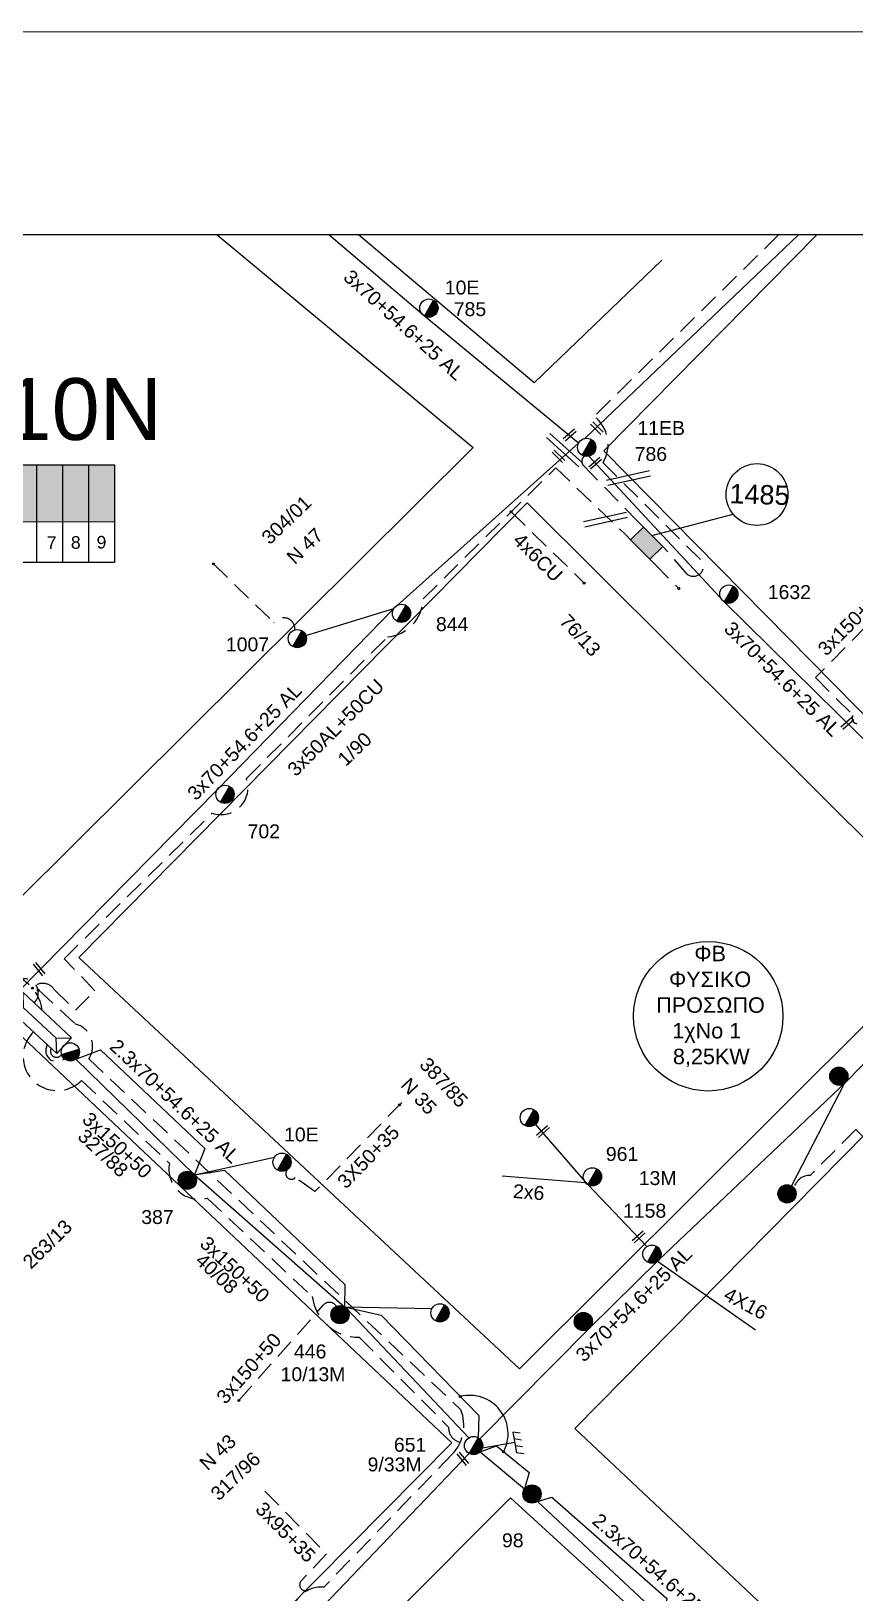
# Model space of a CAD drawing. Header units: millimetres. Extents: x 1138 to 9186, y 1584 to 2927.
# Drawn here: x 7900.8 to 8007.4, y 2724.8 to 2926.9 of the extents above; entities that cross this region are included whole.
import ezdxf
from ezdxf.enums import TextEntityAlignment as Align

# ---------------------------------------------------------------- set-up
doc = ezdxf.new("R2010")
doc.units = ezdxf.units.MM
doc.linetypes.add('DASHED', pattern=[19.05, 12.7, -6.35])
for name, color, linetype, lineweight in [('2x6', 7, 'SYN_LINE', 30), ('3x150+50', 7, 'Continuous', 30), ('3x150+70', 7, 'Continuous', 30), ('3x150+70AL', 7, 'DASHED', 30), ('3x150AL+50CU', 7, 'Continuous', 30), ('3X50+35', 7, 'Continuous', 30), ('3x50AL+50CU', 7, 'Continuous', 30), ('3x70+54.6+25 AL', 7, 'SYN_LINE', 30), ('3x95+35', 7, 'Continuous', 30), ('4x6CU', 7, 'Continuous', 30), ('Υπόβαθρο ΔΕΗ', 7, 'Continuous', 30)]:
    doc.layers.add(name, color=color, linetype=linetype, lineweight=lineweight)
for name, color, linetype in [('Link Box 4 Διευθύνσεων', 7, 'Continuous'), ('Pillar OTE', 7, 'Continuous'), ('TEXT ΚΑΛΩΔΙΩΝ', 7, 'Continuous'), ('Άγνωστα', 7, 'Continuous'), ('ΑΓΝΩΣΤΟ ΕΝΑΕΡΙΟ ΚΑΛΩΔΙΟ', 7, 'Continuous'), ('ΑΓΝΩΣΤΟ ΥΠΟΓΕΙΟ ΚΑΛΩΔΙΟ', 7, 'DASHED'), ('Γείωση', 7, 'Continuous'), ('Εναέρια παροχή ΧΤ 4x16', 7, 'SYN_LINE'), ('Επιγραφές - Σχήματα', 7, 'Continuous'), ('Καλώδια ΧΤ   3x150AL+50CU', 7, 'DASHED'), ('Μηχανική τομή', 7, 'Continuous'), ('Στύλος Ξύλινος', 7, 'Continuous'), ('Στύλος Ξύλινος @ 1', 7, 'Continuous'), ('Στύλος ΦΜ', 7, 'Continuous'), ('Στύλος ΦΜ @ 1', 7, 'Continuous'), ('Συνδέσεις', 7, 'Continuous'), ('Τομή', 7, 'Continuous'), ('Υποσταθμός εναέριος 2 στύλων', 7, 'Continuous'), ('Υποσταθμός πόλεως', 7, 'Continuous')]:
    doc.layers.add(name, color=color, linetype=linetype)
doc.styles.add('arial', font='arial.ttf')
doc.styles.get("Standard").update_dxf_attribs({"font": 'arial.ttf'})
doc.linetypes.add('SYN_LINE', pattern='A,0.5,-0.0001,["/\\/\\/\\/",Standard,S=0.1,R=0,X=0,Y=-0.05],-0.25', length=0.7501)

# ---------------------------------------------------------------- blocks, each defined once
blk = doc.blocks.new('ΥΠΑΡΧΩΝ ΞΥΛΙΝΟΣ ΣΤΥΛΟΣ')
at = {"layer": 'Στύλος Ξύλινος'}
h = blk.add_hatch(color=7, dxfattribs=at)
h.paths.add_polyline_path([(-2.62, 0, 0.270008), (-1.29, -2.28), (1.3, 2.27, 0.576266)])
h.paths.add_polyline_path([(-1.29, -2.28, 0.574793), (2.62, 0, 0.268822), (1.3, 2.27)])
at = {"layer": 'Στύλος Ξύλινος', "color": 7}
blk.add_line((-1.29, -2.28), (1.3, 2.27), dxfattribs=at)
blk.add_circle((0, 0), 2.62, dxfattribs=at)
at = {"layer": 'Στύλος Ξύλινος', "flags": 4}
for tag, p in [('ΑΡΙΘΜΟΣ', (-4.91, 8.6)), ('ΤΥΠΟΣ', (-4.85, 3.39))]:
    blk.add_attdef(tag, p, '', height=4, dxfattribs=at)
blk = doc.blocks.new('ΥΠΑΡΧΩΝ ΤΣΙΜΕΝΤΕΝΙΟΣ ΣΤΥΛΟΣ')
at = {"layer": 'Στύλος ΦΜ'}
blk.add_hatch(color=7, dxfattribs=at).paths.add_polyline_path([(-1.29, -2.28, 0.574793), (2.62, 0, 0.268822), (1.3, 2.27)])
at = {"layer": 'Στύλος ΦΜ', "color": 7}
blk.add_line((-1.29, -2.28), (1.3, 2.27), dxfattribs=at)
blk.add_circle((0, 0), 2.62, dxfattribs=at)
at = {"layer": 'Στύλος ΦΜ', "flags": 4}
for tag, p in [('ΑΡΙΘΜΟΣ', (-4.68, 8.05)), ('ΤΥΠΟΣ', (-4.91, 3.03))]:
    blk.add_attdef(tag, p, '', height=4, dxfattribs=at)
blk = doc.blocks.new('ΥΠΟΣΤΑΘΜΟΣ ΕΝΑΕΡΙΟΣ ΕΠΙ 2 ΣΤΥΛΩΝ')
at = {"layer": 'Υποσταθμός εναέριος 2 στύλων', "linetype": 'Continuous'}
for points in [[(-11.97, -2.11, 0.574793), (-8.45, -0.07, 0.268822), (-9.64, 1.98)], [(9.68, -2.15, 0.574793), (13.19, -0.1, 0.268822), (12.01, 1.95)]]:
    blk.add_hatch(color=256, dxfattribs=at).paths.add_polyline_path(points)
for p, q in [((-11.97, -2.11), (-9.64, 1.98)), ((9.68, -2.15), (12.01, 1.95))]:
    blk.add_line(p, q, dxfattribs=at)
for centre in [(-10.81, -0.07), (10.84, -0.1)]:
    blk.add_circle(centre, 2.36, dxfattribs=at)
at = {"layer": 'Υποσταθμός πόλεως', "linetype": 'Continuous', "ltscale": 40}
blk.add_lwpolyline([(-8.57, 2.82), (8.57, 2.82), (8.57, -2.82), (-8.57, -2.82)], close=True, dxfattribs=at)
for points in [[(-5.75, 0), (-8.57, 2.82)], [(-8.57, -2.82), (-5.75, 0)], [(-5.75, 0), (5.75, 0)], [(5.75, 0), (8.57, 2.82)], [(8.57, -2.82), (5.75, 0)]]:
    blk.add_lwpolyline(points, dxfattribs=at)
at = {"layer": 'Υποσταθμός εναέριος 2 στύλων', "ltscale": 40, "flags": 1}
for tag, p in [('ΜΕΤΑΣΧΗΜΑΤΙΣΜΟΣ', (14.09, 2.51)), ('ΙΣΧΥΣ', (14.07, -0.28)), ('ΑΡΙΘΜΟΣ', (14.19, -3))]:
    blk.add_attdef(tag, p, '', height=1.8, dxfattribs=at)
blk = doc.blocks.new('LINK BOX 4 ΑΝΑΧΩΡΗΣΕΩΝ')
at = {"layer": 'Link Box 4 Διευθύνσεων', "ltscale": 40}
blk.add_hatch(color=256, dxfattribs=at).paths.add_polyline_path([(-3.54, 0), (-3.54, -4.67), (3.54, -4.67), (3.54, 0)])
for p, q in [((-3.54, 0), (-5.33, 0)), ((5.33, 0), (3.54, 0)), ((-3.54, -4.67), (-5.33, -4.67)), ((5.33, -4.67), (3.54, -4.67))]:
    blk.add_line(p, q, dxfattribs=at)
blk.add_lwpolyline([(-3.54, -4.67), (-3.54, 0), (3.54, 0), (3.54, -4.67)], close=True, dxfattribs=at)
blk = doc.blocks.new('ΓΕΙΩΣΗ')
at = {"layer": 'Γείωση', "ltscale": 40}
for p, q in [((-2.34, 11.45), (-3, 9.45)), ((-0.34, 11.45), (-1, 9.45)), ((0, 9.45), (0, 0)), ((1.66, 11.45), (1, 9.45)), ((3.66, 11.45), (3, 9.45))]:
    blk.add_line(p, q, dxfattribs=at)
blk.add_lwpolyline([(-3, 9.45), (3, 9.45)], dxfattribs=at)
blk = doc.blocks.new('ΜΗΧΑΝΙΚΗ ΤΟΜΗ')
at = {"layer": 'Μηχανική τομή', "ltscale": 40}
for p, q in [((-1.89, 0.78), (5.69, 0.78)), ((-1.89, -0.77), (5.69, -0.77))]:
    blk.add_line(p, q, dxfattribs=at)
blk = doc.blocks.new('ΤΟΜΗ')
at = {"layer": 'Τομή', "ltscale": 40}
for p, q in [((-5.68, 0), (17.06, 0)), ((-5.68, -2.77), (17.06, -2.77))]:
    blk.add_line(p, q, dxfattribs=at)
blk = doc.blocks.new('_ΣΥΝΔΕΣΗ')
at = {"layer": 'Συνδέσεις', "linetype": 'SYN_LINE', "ltscale": 40}
blk.add_hatch(color=256, dxfattribs=at).paths.add_polyline_path([(0.5, -0.01, 1), (-0.5, -0.01, 1)])
at = {"layer": 'Συνδέσεις'}
blk.add_circle((0, -0.01), 0.5, dxfattribs=at)

msp = doc.modelspace()

# ---------------------------------------------------------------- hatches: boundary and pattern name
at = {"layer": 'Καλώδια ΧΤ   3x150AL+50CU', "linetype": 'DASHED', "lineweight": -3, "ltscale": 0.2}
h = msp.add_hatch(color=133, dxfattribs=at)
h.dxf.hatch_style = 1
h.paths.add_polyline_path([(7898.16, 2863.43), (7901.56, 2863.42), (7901.56, 2870.8), (7898.16, 2870.8)])
h = msp.add_hatch(color=62, dxfattribs=at)
h.dxf.hatch_style = 1
h.paths.add_polyline_path([(7901.56, 2863.43), (7904.96, 2863.42), (7904.96, 2870.8), (7901.56, 2870.8)])
h = msp.add_hatch(color=85, dxfattribs=at)
h.dxf.hatch_style = 1
h.paths.add_polyline_path([(7904.95, 2863.42), (7908.34, 2863.42), (7908.34, 2870.8), (7904.95, 2870.8)])
h = msp.add_hatch(color=2, dxfattribs=at)
h.dxf.hatch_style = 1
h.paths.add_polyline_path([(7908.22, 2863.42), (7911.61, 2863.42), (7911.61, 2870.8), (7908.22, 2870.8)])

# ---------------------------------------------------------------- linework, layer by layer
at = {"lineweight": -3, "ltscale": 0.2}
msp.add_circle((7988.44, 2799.43), 9.67, dxfattribs=at)
at = {"layer": '2x6', "color": 2, "linetype": 'SYN_LINE', "lineweight": -3, "ltscale": 10}
msp.add_lwpolyline([(7972.56, 2777.89), (7961.76, 2778.75)], dxfattribs=at)
at = {"layer": '3x150+50', "lineweight": -3}
msp.add_lwpolyline([(6972.18, 1918.16), (9029.84, 1917.64), (9029.84, 2900.53), (6972.18, 2900.53)], close=True, dxfattribs=at)
at = {"layer": '3x150+50', "color": 2, "linetype": 'DASHED', "lineweight": -3, "ltscale": 0.2}
msp.add_lwpolyline([(7901.12, 2797.4, 1.009335), (7907.33, 2791.12), (7918.71, 2780.39, 0.553927), (7923.61, 2775.89), (7937.19, 2763.15, 0.377807), (7943.27, 2757.89), (7954.84, 2746.27, 0.45522), (7956.95, 2744.25, 3.799603)], format="xyb", dxfattribs=at)
at = {"layer": '3x150+50', "color": 1, "linetype": 'DASHED', "lineweight": -3, "ltscale": 0.2}
msp.add_lwpolyline([(7927.69, 2749.71), (7938.62, 2762.05, -0.506369), (7940.32, 2761.9, -24.426446)], format="xyb", dxfattribs=at)
at = {"layer": '3x150+70', "color": 30, "linetype": 'DASHED', "lineweight": -3, "ltscale": 0.2}
msp.add_lwpolyline([(8014.22, 2855.25), (8002.3, 2843.26), (8007.2, 2838.35, 0.660899), (8007.68, 2837.33, -13.079718)], format="xyb", dxfattribs=at)
at = {"layer": '3x150+70', "color": 2, "linetype": 'DASHED', "lineweight": -3, "ltscale": 0.2}
msp.add_lwpolyline([(8019.58, 2772.92), (8007.53, 2784.79), (8001.64, 2778.83, 0.370141), (7999.56, 2777.2, -58.124693)], format="xyb", dxfattribs=at)
at = {"layer": '3x150+70AL', "color": 133, "linetype": 'DASHED', "lineweight": -3, "ltscale": 0.2}
msp.add_lwpolyline([(7902.25, 2800.19, 0.402133), (7896.39, 2804.96), (7883.46, 2816.97, 0.479111), (7880.22, 2820.05), (7816.76, 2879.74, 0.644415), (7814.64, 2881, -0.583646)], format="xyb", dxfattribs=at)
at = {"layer": '3x150AL+50CU', "color": 173, "linetype": 'DASHED', "lineweight": -3, "ltscale": 0.2}
for points in [[(7901.77, 2802.84), (7906.53, 2798.43, -0.51785), (7908.28, 2793.91), (7956.43, 2748.51, -0.292904), (7955.3, 2742.75), (7938.7, 2725.56, 0.430184), (7934.51, 2721.84), (7912.4, 2699.29, 0.686277), (7907.8, 2694.78), (7891.2, 2677.49), (7878.09, 2689.66)], [(7898.35, 2803.32, -1.167415), (7901.2, 2801.17, 39.88852)]]:
    msp.add_lwpolyline(points, format="xyb", dxfattribs=at)
at = {"layer": '3x150AL+50CU', "color": 62, "linetype": 'DASHED', "lineweight": -3, "ltscale": 0.2}
msp.add_lwpolyline([(7902.9, 2795.73, 0.899669), (7905.21, 2794.04, 9.699524)], format="xyb", dxfattribs=at)
at = {"layer": '3x150AL+50CU', "color": 1, "linetype": 'DASHED', "lineweight": -3, "ltscale": 0.2}
msp.add_lwpolyline([(7903.39, 2795.28, 0.92531), (7904.76, 2794.46, 9.699524)], format="xyb", dxfattribs=at)
at = {"layer": '3X50+35', "color": 6, "linetype": 'DASHED', "lineweight": -3, "ltscale": 0.2}
msp.add_lwpolyline([(7924.41, 2857.97), (7932.24, 2850.35, -0.756568), (7934.96, 2849.45, 17.352474)], format="xyb", dxfattribs=at)
at = {"layer": '3X50+35', "color": 1, "linetype": 'DASHED', "lineweight": -3, "ltscale": 0.2}
msp.add_lwpolyline([(7948.77, 2788.26), (7937.55, 2776.75), (7935, 2778.55, -1.029815), (7934.02, 2779.63, -1.730984)], format="xyb", dxfattribs=at)
at = {"layer": '3x50AL+50CU', "color": 133, "linetype": 'DASHED', "lineweight": -3, "ltscale": 0.2}
msp.add_lwpolyline([(7900.98, 2803.08, -0.501665), (7903.83, 2802.86), (7906.54, 2800.2), (7909.07, 2802.73), (7905.11, 2806.88), (7924.26, 2825.71, 0.62297), (7928.69, 2830.2), (7946.93, 2848.52, 0.379528), (7951.54, 2853.43), (7968.7, 2870.41), (7977.77, 2861.72)], format="xyb", dxfattribs=at)
at = {"layer": '3x70+54.6+25 AL', "color": 85, "linetype": 'SYN_LINE', "lineweight": -3, "ltscale": 15}
msp.add_lwpolyline([(7971.66, 2873.59), (7951.71, 2890.04), (7939.33, 2900.53)], dxfattribs=at)
at = {"layer": '3x70+54.6+25 AL', "color": 5, "linetype": 'SYN_LINE', "lineweight": -3, "ltscale": 15}
msp.add_lwpolyline([(7972.46, 2874.2), (8000.11, 2900.53)], dxfattribs=at)
at = {"layer": '3x70+54.6+25 AL', "color": 6, "linetype": 'SYN_LINE', "lineweight": -3, "ltscale": 15}
for points in [[(7899.1, 2802.55), (7924.92, 2828.79), (7947.74, 2852.19), (7971.66, 2873.59)], [(7936.37, 2848.69), (7947.74, 2852.19)]]:
    msp.add_lwpolyline(points, dxfattribs=at)
at = {"layer": '3x70+54.6+25 AL', "color": 30, "linetype": 'SYN_LINE', "lineweight": -3, "ltscale": 15}
msp.add_lwpolyline([(8028.54, 2815.8), (8008.11, 2835.7), (7990.52, 2853.04), (7972.97, 2871.9)], dxfattribs=at)
at = {"layer": '3x70+54.6+25 AL', "color": 2, "linetype": 'SYN_LINE', "lineweight": -3, "ltscale": 15}
for points in [[(7958.87, 2744.74), (7973.03, 2759.02), (7982.05, 2767.9), (8006.23, 2790.92), (8028.72, 2813.87)], [(8006.06, 2790.76), (7999.23, 2777.48)], [(7981.89, 2767.74), (7994.55, 2758.87)]]:
    msp.add_lwpolyline(points, dxfattribs=at)
at = {"layer": '3x70+54.6+25 AL', "color": 62, "linetype": 'SYN_LINE', "lineweight": -3, "ltscale": 15}
for points in [[(7906.62, 2793.9), (7909.8, 2795.08), (7923.31, 2782.31), (7921.96, 2778.92), (7925.83, 2779.53), (7941.43, 2764.7), (7941.35, 2761.85), (7946.1, 2760.76), (7958.77, 2747.77), (7958.66, 2744.9)], [(7966.33, 2736.66), (7968.19, 2737.2), (7983.07, 2724.11), (7982.72, 2722.45), (7984.45, 2722.48), (8000.22, 2707.65), (8000.24, 2706.66)], [(7966.33, 2736.66), (7981.54, 2722.45)]]:
    msp.add_lwpolyline(points, dxfattribs=at)
at = {"layer": '3x70+54.6+25 AL', "color": 1, "linetype": 'SYN_LINE', "lineweight": -3, "ltscale": 15}
for points in [[(7906.62, 2793.9), (7921.96, 2778.92), (7941.74, 2761.5), (7957.47, 2744.89)], [(7957.49, 2742.85), (7937.68, 2722.11), (7911.51, 2696.96)]]:
    msp.add_lwpolyline(points, dxfattribs=at)
at = {"layer": '3x70+54.6+25 AL', "color": 1, "linetype": 'SYN_LINE', "lineweight": -3, "ltscale": 10}
for points in [[(7921.96, 2778.92), (7932.3, 2781.2)], [(7941.35, 2761.85), (7952.69, 2761.6)]]:
    msp.add_lwpolyline(points, dxfattribs=at)
at = {"layer": '3x70+54.6+25 AL', "color": 62, "linetype": 'SYN_LINE', "lineweight": -3, "ltscale": 6}
msp.add_lwpolyline([(7958.92, 2743.06), (7961.02, 2743.83), (7965.25, 2740.4), (7964.68, 2738.3)], dxfattribs=at)
at = {"layer": '3x70+54.6+25 AL', "color": 62, "linetype": 'SYN_LINE', "lineweight": -3, "ltscale": 8}
msp.add_lwpolyline([(7958.92, 2743.06), (7964.68, 2738.3)], dxfattribs=at)
at = {"layer": '3x95+35', "color": 173, "linetype": 'DASHED', "lineweight": -3, "ltscale": 0.2}
msp.add_lwpolyline([(7931.07, 2737.99), (7939.03, 2729.89), (7935.78, 2726.38, 0.841602), (7936.66, 2725.17, -7.282733)], format="xyb", dxfattribs=at)
at = {"layer": '4x6CU', "color": 133, "linetype": 'DASHED', "lineweight": -3, "ltscale": 0.2}
msp.add_lwpolyline([(7962.94, 2864.71), (7972.38, 2855.49)], dxfattribs=at)
at = {"layer": 'Pillar OTE', "lineweight": -3, "ltscale": 40}
for points in [[(7881.27, 2858.16), (7881.27, 2870.8), (7911.61, 2870.8), (7911.6, 2858.13), (7881.27, 2858.16)], [(7901.56, 2858.14), (7901.56, 2870.8)], [(7904.9, 2858.14), (7904.9, 2870.8)], [(7908.28, 2858.13), (7908.29, 2870.8)], [(7881.27, 2863.44), (7911.6, 2863.41)]]:
    msp.add_lwpolyline(points, dxfattribs=at)
at = {"layer": 'ΑΓΝΩΣΤΟ ΕΝΑΕΡΙΟ ΚΑΛΩΔΙΟ', "color": 2, "linetype": 'Continuous', "lineweight": -3, "ltscale": 0.2}
msp.add_lwpolyline([(7980.48, 2769.62), (7972.87, 2777.64), (7966.09, 2785.47)], dxfattribs=at)
at = {"layer": 'ΑΓΝΩΣΤΟ ΥΠΟΓΕΙΟ ΚΑΛΩΔΙΟ', "color": 85, "linetype": 'DASHED', "lineweight": -3, "ltscale": 0.2}
for points in [[(7997.51, 2900.53), (7973.68, 2877.05, -0.383038), (7974.83, 2871.06), (7987.62, 2858.34, -0.844874), (7985.73, 2856.64), (7983.17, 2859.57)], [(7979.43, 2863.36), (7972.31, 2870.67, -0.458957), (7972.42, 2871.91, -2.483359)]]:
    msp.add_lwpolyline(points, format="xyb", dxfattribs=at)
msp.add_lwpolyline([(7981.51, 2857.93), (7984.63, 2854.77)], dxfattribs=at)
at = {"layer": 'Επιγραφές - Σχήματα', "lineweight": -3}
msp.add_lwpolyline([(6949.78, 2926.89), (9185.18, 2926.75), (9185.88, 1907.61), (6949.78, 1907.75)], close=True, dxfattribs=at)
at = {"layer": 'Υπόβαθρο ΔΕΗ', "lineweight": -3}
for points in [[(7924.9, 2900.53), (7958.02, 2873.03), (7898.97, 2814.33), (7827.84, 2880.98), (7846.01, 2900.53)], [(7982.42, 2897.28), (7965.9, 2881.41), (7943.2, 2900.53)], [(8002.49, 2900.53), (7974.92, 2872.61), (8028.54, 2818.2), (8078.96, 2869.15), (8041.99, 2900.53)], [(7981.12, 2861.65), (7991.66, 2864.4)]]:
    msp.add_lwpolyline(points, dxfattribs=at)
for points in [[(7965.01, 2865.86), (8020.79, 2810.35), (7964.02, 2753.81), (7906.99, 2807.05)], [(8027.74, 2803.41), (8062.84, 2768.48), (8006.57, 2712.73), (7971.17, 2746.08)], [(7778.09, 2679.26), (7898.21, 2798.16), (7955.26, 2744.22), (7837.37, 2625.25)], [(7844.55, 2618.49), (7962.83, 2737.13), (7998.62, 2704.43), (7876.66, 2588.77)]]:
    msp.add_lwpolyline(points, close=True, dxfattribs=at)
msp.add_circle((7994.75, 2866.94), 4, dxfattribs=at)
msp.add_arc((7957.58, 2745.42), 4.96, 331.7601, 104.1506, dxfattribs=at)

# ---------------------------------------------------------------- block references
at = {"layer": 'Link Box 4 Διευθύνσεων', "lineweight": -3, "xscale": 0.5, "yscale": 0.5, "zscale": 0.5, "rotation": 314.5955891257829}
msp.add_blockref('LINK BOX 4 ΑΝΑΧΩΡΗΣΕΩΝ', (7981.3, 2861.46), dxfattribs=at)
at = {"layer": 'Γείωση', "lineweight": -3, "xscale": 0.449999999999818, "yscale": 0.449999999999818, "zscale": 0.449999999999818, "rotation": 279.8375250512534}
msp.add_blockref('ΓΕΙΩΣΗ', (7959.21, 2743.56), dxfattribs=at)
at = {"layer": 'Μηχανική τομή', "lineweight": -3}
for p, xscale, yscale, zscale, rotation in [((7970.17, 2874.35), 0.2499999999999998, 0.2499999999999998, 0.4999999999999997, 41.18346233653136), ((7974.36, 2875.2), 0.25, 0.25, 0.4999999999999996, 135.3247997874547), ((7969.39, 2871.56), 0.25, 0.25, 0.4999999999999996, 135.3247997874547), ((7973.45, 2870.71), 0.2499999999999998, 0.2499999999999998, 0.4999999999999997, 41.18346233653136), ((8006.1, 2837.05), 0.2499999999999998, 0.2499999999999998, 0.4999999999999997, 41.18346233653136), ((7902.19, 2805.17), 0.2499999999999998, 0.2499999999999998, 0.4999999999999997, 128.9938703653352), ((7966.71, 2784.21), 0.2499999999999998, 0.2499999999999998, 0.4999999999999997, 42.2281980536897), ((7979.09, 2770.58), 0.2499999999999998, 0.2499999999999998, 0.4999999999999997, 42.2281980536897), ((7957, 2741.81), 0.2499999999999998, 0.2499999999999998, 0.4999999999999997, 128.9938703653352)]:
    msp.add_blockref('ΜΗΧΑΝΙΚΗ ΤΟΜΗ', p, dxfattribs=dict(at, xscale=xscale, yscale=yscale, zscale=zscale, rotation=rotation))
at = {"layer": 'Στύλος Ξύλινος @ 1', "lineweight": -3, "ltscale": 40, "xscale": 0.4499999999998181, "yscale": 0.4499999999998181, "zscale": 0.4499999999998181}
for p in [(8005.34, 2791.68), (7998.64, 2776.46), (7972.28, 2759.93)]:
    msp.add_blockref('ΥΠΑΡΧΩΝ ΞΥΛΙΝΟΣ ΣΤΥΛΟΣ', p, dxfattribs=at)
at = {"layer": 'Στύλος Ξύλινος @ 1', "lineweight": -3, "ltscale": 40}
ref = msp.add_blockref('ΥΠΑΡΧΩΝ ΞΥΛΙΝΟΣ ΣΤΥΛΟΣ', (7921.03, 2778.21), dxfattribs=dict(at, xscale=0.4499999999998181, yscale=0.4499999999998181, zscale=0.4499999999998181))
ref.add_attrib('ΤΥΠΟΣ', '387', (7915.07, 2772.55), dxfattribs={"layer": 'Στύλος Ξύλινος', "height": 1.8, "flags": 4})
ref = msp.add_blockref('ΥΠΑΡΧΩΝ ΞΥΛΙΝΟΣ ΣΤΥΛΟΣ', (7940.79, 2760.81), dxfattribs=dict(at, xscale=0.4499999999998181, yscale=0.4499999999998181, zscale=0.4499999999998181))
ref.add_attrib('ΤΥΠΟΣ', '446', (7934.83, 2755.16), dxfattribs={"layer": 'Στύλος Ξύλινος', "height": 1.8, "flags": 4})
ref.add_attrib('ΑΡΙΘΜΟΣ', '10/13M', (7933.1, 2752.21), dxfattribs={"layer": 'Στύλος Ξύλινος', "height": 1.8, "flags": 4})
ref = msp.add_blockref('ΥΠΑΡΧΩΝ ΞΥΛΙΝΟΣ ΣΤΥΛΟΣ', (7965.64, 2737.62), dxfattribs=dict(at, xscale=0.4499999999998181, yscale=0.4499999999998181, zscale=0.4499999999998181))
ref.add_attrib('ΤΥΠΟΣ', '98', (7961.75, 2730.72), dxfattribs={"layer": 'Στύλος Ξύλινος', "height": 1.8, "flags": 4})
at = {"layer": 'Στύλος ΦΜ @ 1', "lineweight": -3, "ltscale": 40}
ref = msp.add_blockref('ΥΠΑΡΧΩΝ ΤΣΙΜΕΝΤΕΝΙΟΣ ΣΤΥΛΟΣ', (7952.29, 2891.07), dxfattribs=dict(at, xscale=0.4499999999998182, yscale=0.4499999999998182, zscale=0.4499999999998182))
ref.add_attrib('ΤΥΠΟΣ', '10E', (7954.35, 2892.83), dxfattribs={"layer": 'Στύλος ΦΜ', "height": 1.8, "rotation": 360, "flags": 4})
ref.add_attrib('ΑΡΙΘΜΟΣ', '785', (7955.51, 2890.03), dxfattribs={"layer": 'Στύλος ΦΜ', "height": 1.8, "rotation": 360, "flags": 4})
ref = msp.add_blockref('ΥΠΑΡΧΩΝ ΤΣΙΜΕΝΤΕΝΙΟΣ ΣΤΥΛΟΣ', (7972.71, 2873.05), dxfattribs=dict(at, xscale=0.4499999999998182, yscale=0.4499999999998182, zscale=0.4499999999998182))
ref.add_attrib('ΤΥΠΟΣ', '11EB', (7979.28, 2874.65), dxfattribs={"layer": 'Στύλος ΦΜ', "height": 1.8, "rotation": 360, "flags": 4})
ref.add_attrib('ΑΡΙΘΜΟΣ', '786', (7978.92, 2871.29), dxfattribs={"layer": 'Στύλος ΦΜ', "height": 1.8, "rotation": 360, "flags": 4})
ref = msp.add_blockref('ΥΠΑΡΧΩΝ ΤΣΙΜΕΝΤΕΝΙΟΣ ΣΤΥΛΟΣ', (7991.1, 2854.06), dxfattribs=dict(at, xscale=0.4499999999998182, yscale=0.4499999999998182, zscale=0.4499999999998182))
ref.add_attrib('ΑΡΙΘΜΟΣ', '1632', (7996.14, 2853.42), dxfattribs={"layer": 'Στύλος ΦΜ', "height": 1.8, "rotation": 360, "flags": 4})
ref = msp.add_blockref('ΥΠΑΡΧΩΝ ΤΣΙΜΕΝΤΕΝΙΟΣ ΣΤΥΛΟΣ', (7948.74, 2851.57), dxfattribs=dict(at, xscale=0.4499999999998182, yscale=0.4499999999998182, zscale=0.4499999999998182))
ref.add_attrib('ΤΥΠΟΣ', '844', (7953.2, 2849.27), dxfattribs={"layer": 'Στύλος ΦΜ', "height": 1.8, "rotation": 360, "flags": 4})
ref = msp.add_blockref('ΥΠΑΡΧΩΝ ΤΣΙΜΕΝΤΕΝΙΟΣ ΣΤΥΛΟΣ', (7935.26, 2848.3), dxfattribs=dict(at, xscale=0.4499999999998182, yscale=0.4499999999998182, zscale=0.4499999999998182))
ref.add_attrib('ΤΥΠΟΣ', '1007', (7926.02, 2846.65), dxfattribs={"layer": 'Στύλος ΦΜ', "height": 1.8, "rotation": 360, "flags": 4})
ref = msp.add_blockref('ΥΠΑΡΧΩΝ ΤΣΙΜΕΝΤΕΝΙΟΣ ΣΤΥΛΟΣ', (7925.9, 2828.15), dxfattribs=dict(at, xscale=0.4499999999998182, yscale=0.4499999999998182, zscale=0.4499999999998182))
ref.add_attrib('ΤΥΠΟΣ', '702', (7928.83, 2822.46), dxfattribs={"layer": 'Στύλος ΦΜ', "height": 1.8, "flags": 4})
at = {"layer": 'Στύλος ΦΜ @ 1', "lineweight": -3, "ltscale": 40, "xscale": 0.4499999999998182, "yscale": 0.4499999999998182, "zscale": 0.4499999999998182}
for p in [(7965.28, 2786.32), (7953.73, 2761.05)]:
    msp.add_blockref('ΥΠΑΡΧΩΝ ΤΣΙΜΕΝΤΕΝΙΟΣ ΣΤΥΛΟΣ', p, dxfattribs=at)
at = {"layer": 'Στύλος ΦΜ @ 1', "lineweight": -3, "ltscale": 40}
ref = msp.add_blockref('ΥΠΑΡΧΩΝ ΤΣΙΜΕΝΤΕΝΙΟΣ ΣΤΥΛΟΣ', (7933.29, 2780.55), dxfattribs=dict(at, xscale=0.4499999999998182, yscale=0.4499999999998182, zscale=0.4499999999998182))
ref.add_attrib('ΑΡΙΘΜΟΣ', '10E', (7933.55, 2783.23), dxfattribs={"layer": 'Στύλος ΦΜ', "height": 1.8, "rotation": 360, "flags": 4})
ref = msp.add_blockref('ΥΠΑΡΧΩΝ ΤΣΙΜΕΝΤΕΝΙΟΣ ΣΤΥΛΟΣ', (7973.45, 2778.66), dxfattribs=dict(at, xscale=0.4499999999998182, yscale=0.4499999999998182, zscale=0.4499999999998182))
ref.add_attrib('ΤΥΠΟΣ', '961', (7975.19, 2780.71), dxfattribs={"layer": 'Στύλος ΦΜ', "height": 1.8, "rotation": 360, "flags": 4})
ref = msp.add_blockref('ΥΠΑΡΧΩΝ ΤΣΙΜΕΝΤΕΝΙΟΣ ΣΤΥΛΟΣ', (7981.15, 2768.65), dxfattribs=dict(at, xscale=0.4499999999998182, yscale=0.4499999999998182, zscale=0.4499999999998182))
ref.add_attrib('ΤΥΠΟΣ', '13M', (7979.45, 2777.59), dxfattribs={"layer": 'Στύλος ΦΜ', "height": 1.8, "rotation": 360, "flags": 4})
ref.add_attrib('ΑΡΙΘΜΟΣ', '1158', (7977.41, 2773.36), dxfattribs={"layer": 'Στύλος ΦΜ', "height": 1.8, "rotation": 360, "flags": 4})
ref = msp.add_blockref('ΥΠΑΡΧΩΝ ΤΣΙΜΕΝΤΕΝΙΟΣ ΣΤΥΛΟΣ', (7958.07, 2743.88), dxfattribs=dict(at, xscale=0.4499999999998182, yscale=0.4499999999998182, zscale=0.4499999999998182))
ref.add_attrib('ΤΥΠΟΣ', '9/33M', (7944.36, 2740.54), dxfattribs={"layer": 'Στύλος ΦΜ', "height": 1.8, "rotation": 360, "flags": 4})
ref.add_attrib('ΑΡΙΘΜΟΣ', '651', (7947.76, 2743.08), dxfattribs={"layer": 'Στύλος ΦΜ', "height": 1.8, "flags": 4})
at = {"layer": 'Συνδέσεις', "lineweight": -3, "xscale": 0.25, "yscale": 0.25, "zscale": 0.25}
for p in [(7962.94, 2864.72), (7924.41, 2857.97), (7972.38, 2855.49), (7984.63, 2854.77), (7900.98, 2803.08), (7901.74, 2802.81), (7948.5, 2787.98), (7956.36, 2750.24), (7927.69, 2749.71), (7961.95, 2743.08)]:
    msp.add_blockref('_ΣΥΝΔΕΣΗ', p, dxfattribs=at)
at = {"layer": 'Τομή', "lineweight": -3, "xscale": 0.2499999999999999, "yscale": 0.2499999999999999, "zscale": 0.2499999999999999}
for p, rotation in [((7970.65, 2871.47), 137.8226520123108), ((7979.59, 2869.02), 192.5815721352936), ((7976.62, 2863.65), 192.5815721352936)]:
    msp.add_blockref('ΤΟΜΗ', p, dxfattribs=dict(at, rotation=rotation))
at = {"layer": 'Υποσταθμός εναέριος 2 στύλων', "lineweight": -3, "xscale": 0.5, "yscale": 0.5, "zscale": 0.5, "rotation": 317.0305859189754}
msp.add_blockref('ΥΠΟΣΤΑΘΜΟΣ ΕΝΑΕΡΙΟΣ ΕΠΙ 2 ΣΤΥΛΩΝ', (7901.95, 2798.55), dxfattribs=at)

# ---------------------------------------------------------------- texts
at = {"lineweight": -3, "ltscale": 30, "char_height": 1.63, "width": 11.2573, "attachment_point": 1}
for s, insert in [('7', (7902.84, 2861.53)), ('8', (7905.96, 2861.56)), ('9', (7909.29, 2861.59))]:
    msp.add_mtext(s, dxfattribs=dict(at, insert=insert))
at = {"layer": 'TEXT ΚΑΛΩΔΙΩΝ', "linetype": 'Continuous', "lineweight": -3, "ltscale": 0.2}
for s, rotation, p in [('3x70+54.6+25 AL', 317.9437, (7949.06, 2888.89)), ('4x6CU', 315.6515, (7966.4, 2858.81)), ('3x150+70', 45.1689, (8006.99, 2850.52)), ('3x70+54.6+25 AL', 315.4057, (7998.05, 2843.09)), ('3x50AL+50CU', 45.1221, (7940.23, 2836.8)), ('3x70+54.6+25 AL', 45.7133, (7928.43, 2834.97)), ('2.3x70+54.6+25 AL', 316.6, (7919.43, 2788.45)), ('3x150+50', 316.82, (7911.95, 2782.75)), ('3X50+35', 45.7258, (7944.45, 2781.25)), ('2x6', 355.447, (7965.21, 2776.67)), ('3x150+50', 316.82, (7927.18, 2766.68)), ('3x70+54.6+25 AL', 44.5435, (7978.81, 2762.18)), ('3x150+50', 48.4951, (7928.98, 2753.88)), ('3x95+35', 314.489, (7933.76, 2732.68)), ('2.3x70+54.6+25 AL', 318.6435, (7982.11, 2727.35))]:
    msp.add_text(s, height=1.8, rotation=rotation, dxfattribs=at).set_placement(p, align=Align.MIDDLE_CENTER)
at = {"layer": 'Άγνωστα', "lineweight": -3, "insert": (7991.23, 2868.32), "char_height": 2.5, "width": 13.4112, "attachment_point": 1, "rotation": 358.1643}
msp.add_mtext('1485', dxfattribs=at)
at = {"layer": 'Άγνωστα', "lineweight": -3, "ltscale": 40, "char_height": 1.8, "width": 12.7137, "attachment_point": 1, "style": 'arial'}
for s, insert, rotation in [('304/01', (7930.45, 2861.66), 43.7476), ('N 47', (7933.7, 2859.1), 43.7476), ('76/13', (7970.38, 2851.66), 313.0481), ('1/90', (7940.29, 2832.97), 43.7476), ('387/85', (7952.26, 2794.3), 313.0481), ('N 35', (7949.84, 2791.65), 313.0481), ('327/88', (7907.93, 2785.02), 317), ('263/13', (7899.54, 2767.89), 44.5921), ('40/08', (7923.16, 2768.95), 317), ('N 43', (7922.43, 2741.83), 43.7476), ('317/96', (7923.86, 2737.93), 43.7476)]:
    msp.add_mtext(s, dxfattribs=dict(at, insert=insert, rotation=rotation))
at = {"layer": 'Εναέρια παροχή ΧΤ 4x16', "lineweight": -3, "ltscale": 20, "insert": (7991.12, 2764.45), "char_height": 1.8, "width": 34.0855, "attachment_point": 1, "rotation": 331.8776, "style": 'arial'}
msp.add_mtext('4X16', dxfattribs=at)
at = {"layer": 'Υπόβαθρο ΔΕΗ', "lineweight": -3, "attachment_point": 1}
for s, insert, char_height, width in [('Φ{\\H1.0833x;B}-10N', (7876.55, 2882.67), 8, 84.6573), ('{\\W8.64836; }ΦΒ \\P{\\W4.42067; }ΦΥΣΙΚΟ \\P{\\W2.28183; }ΠΡΟΣΩΠΟ', (7979.93, 2808.55), 2, 17.2548), ('{\\W5.64925; }1χΝο 1\\P{\\W5.75643; }8,25KW', (7979.4, 2798.56), 2, 17.2548)]:
    msp.add_mtext(s, dxfattribs=dict(at, insert=insert, char_height=char_height, width=width))

doc.saveas('drawing.dxf')
